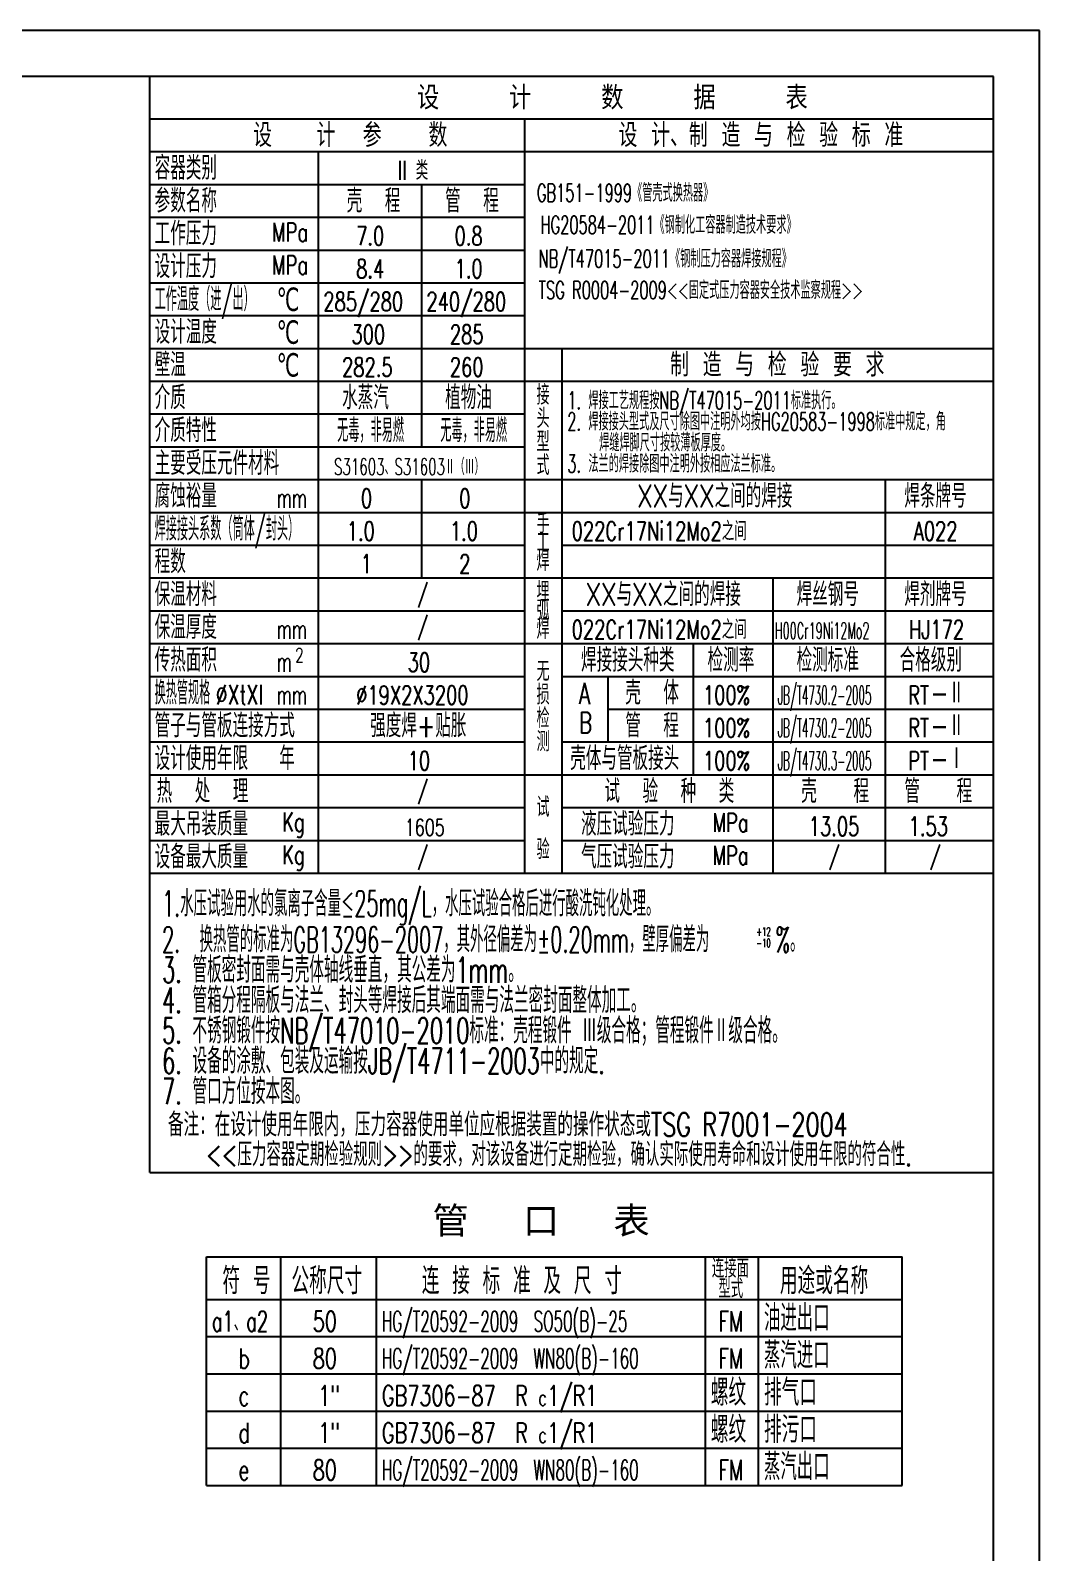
# Model space of a CAD drawing. Extents: x -330 to 591, y 748 to 1407.
# Drawn here: x 372.9 to 591.3, y 1077.6 to 1407.1 of the extents above; entities that cross this region are included whole.
import ezdxf

# ---------------------------------------------------------------- set-up
doc = ezdxf.new("R2010")
doc.units = 0
doc.header["$LTSCALE"] = 11
doc.header["$MEASUREMENT"] = 0
doc.layers.add('1', color=1, linetype='CONTINUOUS')
doc.styles.add('HZTXT', font='romans.shx', dxfattribs={"width": 0.7, "bigfont": 'hzj.shx'})
doc.styles.get("Standard").update_dxf_attribs({"font": 'SimSun.ttf', "width": 0.7})

msp = doc.modelspace()

# ---------------------------------------------------------------- linework, layer by layer
at = {"layer": '1', "color": 0}
for p, q in [((591.319001, 1407.050472), (-329.680999, 1407.050472)), ((591.319001, 748.050472), (591.319001, 1407.050472)), ((581.319001, 1397.050472), (-304.680999, 1397.050472)), ((398.745001, 1159.787913), (398.745001, 1397.050472)), ((581.319001, 758.050472), (581.319001, 1397.050472)), ((398.745001, 1387.921772), (581.319001, 1387.921772)), ((479.889001, 1224.619472), (479.889001, 1387.921772)), ((398.745001, 1380.821672), (581.319001, 1380.821672)), ((435.259801, 1224.619472), (435.259801, 1380.821672)), ((398.745001, 1373.721572), (479.889001, 1373.721572)), ((457.574401, 1316.920772), (457.574401, 1373.721572)), ((398.745001, 1366.621472), (479.889001, 1366.621472)), ((398.745001, 1359.521372), (479.889001, 1359.521372)), ((398.745001, 1352.421272), (479.889001, 1352.421272)), ((398.745001, 1345.321172), (479.889001, 1345.321172)), ((398.745001, 1338.221072), (581.319001, 1338.221072)), ((488.003401, 1224.619472), (488.003401, 1338.221072)), ((398.745001, 1331.120972), (581.319001, 1331.120972)), ((398.745001, 1324.020872), (479.889001, 1324.020872)), ((398.745001, 1316.920772), (479.889001, 1316.920772)), ((398.745001, 1309.820672), (581.319001, 1309.820672)), ((457.574401, 1288.520372), (457.574401, 1309.820672)), ((557.990101, 1224.619472), (557.990101, 1309.820672)), ((398.745001, 1302.720572), (581.319001, 1302.720572)), ((398.745001, 1295.620472), (479.889001, 1295.620472)), ((488.003401, 1295.620472), (581.319001, 1295.620472)), ((398.745001, 1288.520372), (581.319001, 1288.520372)), ((533.646901, 1224.619472), (533.646901, 1288.520372)), ((398.745001, 1281.420272), (479.889001, 1281.420272)), ((488.003401, 1281.420272), (581.319001, 1281.420272)), ((398.745001, 1274.320172), (581.319001, 1274.320172)), ((516.403801, 1246.103301), (516.403801, 1274.320172)), ((398.745001, 1267.220072), (479.889001, 1267.220072)), ((488.003401, 1267.220072), (581.319001, 1267.220072)), ((497.967537, 1253.019872), (497.967537, 1267.220072)), ((398.745001, 1260.119972), (479.889001, 1260.119972)), ((497.967537, 1260.119972), (581.319001, 1260.119972)), ((398.745001, 1253.019872), (479.889001, 1253.019872)), ((488.003401, 1253.019872), (581.319001, 1253.019872)), ((398.745001, 1245.919772), (581.319001, 1245.919772)), ((398.745001, 1238.819672), (479.889001, 1238.819672)), ((488.003401, 1238.819672), (581.319001, 1238.819672)), ((488.003401, 1238.819672), (581.319001, 1238.819672)), ((398.745001, 1231.719572), (479.889001, 1231.719572)), ((488.003401, 1231.719572), (581.319001, 1231.719572)), ((398.745001, 1224.619472), (581.319001, 1224.619472)), ((398.745001, 1159.787913), (581.319001, 1159.787913)), ((410.981418, 1092.087098), (410.981418, 1141.537098)), ((410.981418, 1141.537098), (561.560986, 1141.537098)), ((427.081418, 1092.087098), (427.081418, 1141.537098)), ((447.781418, 1092.087098), (447.781418, 1141.537098)), ((519.010986, 1092.087098), (519.010986, 1141.537098)), ((530.510986, 1092.087098), (530.510986, 1141.537098)), ((561.560986, 1092.087098), (561.560986, 1141.537098)), ((410.981418, 1132.337098), (561.560986, 1132.337098)), ((410.981418, 1124.287098), (561.560986, 1124.287098)), ((410.981418, 1116.237098), (561.560986, 1116.237098)), ((410.981418, 1108.187098), (561.560986, 1108.187098)), ((410.981418, 1100.137098), (561.560986, 1100.137098)), ((410.981418, 1092.087098), (561.560986, 1092.087098))]:
    msp.add_line(p, q, dxfattribs=at)

# ---------------------------------------------------------------- texts
at = {"layer": '1', "color": 0, "style": 'HZTXT'}
msp.add_text('设    计    数    据    表', height=5.0715, dxfattribs=at).set_placement((456.560101, 1389.950372))
for s, height, width, p in [('设   计  参   数', 5.0715, 0.85, (421.059601, 1381.835972)), ('设 计、制 造 与 检 验 标 准', 5.0715, 0.85, (500.175001, 1381.835972)), ('容器类别', 5.0715, 0.7, (399.759301, 1374.735872)), ('II 类', 4.0572, 0.7, (452.377418, 1374.735872)), ('GB151-1999《管壳式换热器》', 3.85434, 0.6, (482.500126, 1369.981688)), ('参数名称', 5.0715, 0.7, (399.759301, 1367.635772)), ('壳  程', 5.0715, 0.7, (441.345601, 1367.635772)), ('管  程', 5.0715, 0.7, (462.645901, 1367.635772)), ('工作压力', 5.0715, 0.7, (399.759301, 1360.535672)), ('MPa', 4.0572, 0.7, (425.170456, 1361.348848)), ('7.0', 4.0572, 0.7, (443.374201, 1360.535672)), ('0.8', 4.0572, 0.7, (464.674501, 1360.535672)), ('HG20584-2011《钢制化工容器制造技术要求》', 3.85434, 0.6, (483.294691, 1363.031792)), ('设计压力', 5.0715, 0.7, (399.759301, 1353.435572)), ('MPa', 4.0572, 0.7, (425.170456, 1354.248748)), ('NB/T47015-2011《钢制压力容器焊接规程》', 3.85434, 0.6, (482.890124, 1355.72677)), ('8.4', 4.0572, 0.7, (443.374201, 1353.435572)), ('1.0', 4.0572, 0.7, (464.674501, 1353.435572)), ('工作温度（进/出）', 5.0715, 0.5, (399.759301, 1346.335472)), ('℃', 5.0715, 0.7, (426.184756, 1346.323544)), ('285/280', 4.0572, 0.7, (436.274101, 1346.335472)), ('240/280', 4.0572, 0.7, (458.588701, 1346.335472)), ('TSG R0004-2009<<固定式压力容器安全技术监察规程>>', 3.85434, 0.6, (482.890124, 1348.917356)), ('设计温度', 5.0715, 0.7, (399.759301, 1339.235372)), ('℃', 5.0715, 0.7, (426.184756, 1339.223444)), ('300', 4.0572, 0.7, (442.359901, 1339.235372)), ('285', 4.0572, 0.7, (463.660201, 1339.235372)), ('制 造 与 检 验 要 求', 5.0715, 0.85, (511.332301, 1332.135272)), ('壁温', 5.0715, 0.7, (399.759301, 1332.135272)), ('℃', 5.0715, 0.7, (426.184756, 1332.123344)), ('282.5', 4.0572, 0.7, (440.331301, 1332.135272)), ('260', 4.0572, 0.7, (463.660201, 1332.135272)), ('介质', 5.0715, 0.7, (399.759301, 1325.035172)), ('水蒸汽', 5.0715, 0.7, (440.331301, 1325.035172)), ('植物油', 5.0715, 0.7, (462.645901, 1325.035172)), ('接', 4.26006, 0.7, (482.424751, 1326.049472)), ('1. 焊接工艺规程按NB/T47015-2011标准执行。', 3.85434, 0.6, (489.090552, 1325.035172)), ('头', 4.26006, 0.7, (482.424751, 1320.977972)), ('2. 焊接接头型式及尺寸除图中注明外均按HG20583-1998标准中规定，角', 3.85434, 0.6, (489.090552, 1320.470822)), ('介质特性', 5.0715, 0.7, (399.759301, 1317.935072)), ('无毒，非易燃', 5.0715, 0.5, (439.281716, 1317.935072)), ('无毒，非易燃', 5.0715, 0.5, (461.596316, 1317.935072)), ('型', 4.26006, 0.7, (482.424751, 1315.906472)), ('    焊缝焊脚尺寸按较薄板厚度。', 3.85434, 0.6, (489.090552, 1315.906472)), ('主要受压元件材料', 5.0715, 0.7, (399.759301, 1310.834972)), ('S31603、S31603Ⅱ（Ⅲ）', 3.55005, 0.6, (438.578162, 1310.834972)), ('式', 4.26006, 0.7, (482.424751, 1310.834972)), ('3. 法兰的焊接除图中注明外按相应法兰标准。', 3.85434, 0.6, (489.090552, 1311.342122)), ('腐蚀裕量', 5.0715, 0.7, (399.759301, 1303.734872)), ('ΧΧ与ΧΧ之间的焊接', 5.0715, 0.7, (504.232201, 1303.734872)), ('焊条牌号', 5.0715, 0.7, (562.047301, 1303.734872)), ('mm', 4.26006, 0.6, (426.184756, 1303.722944)), ('0', 4.0572, 0.7, (444.388501, 1303.734872)), ('0', 4.0572, 0.7, (465.688801, 1303.734872)), ('焊接接头系数（筒体/封头）', 5.0715, 0.5, (399.759301, 1296.634772)), ('手', 4.26006, 0.7, (482.424751, 1298.156222)), ('1.0', 4.0572, 0.7, (441.345601, 1296.634772)), ('1.0', 4.0572, 0.7, (463.660201, 1296.634772)), ('022Cr17Ni12Mo2之间', 4.0572, 0.7, (490.032001, 1296.634772)), ('A022', 4.0572, 0.7, (564.075901, 1296.634772)), ('程数', 5.0715, 0.7, (399.759301, 1289.534672)), ('工', 4.26006, 0.7, (482.424751, 1294.099022)), ('1', 4.0572, 0.7, (444.388501, 1289.534672)), ('2', 4.0572, 0.7, (465.688801, 1289.534672)), ('焊', 4.26006, 0.7, (482.424751, 1290.041822)), ('保温材料', 5.0715, 0.7, (399.759301, 1282.434572)), ('/', 3.6, 0.7, (456.629203, 1283.342918)), ('埋', 4.26006, 0.7, (482.424751, 1283.448872)), ('ΧΧ与ΧΧ之间的焊接', 5.0715, 0.7, (493.074901, 1282.434572)), ('焊丝钢号', 5.0715, 0.7, (538.718401, 1282.434572)), ('焊剂牌号', 5.0715, 0.7, (562.047301, 1282.434572)), ('弧', 4.26006, 0.7, (482.424751, 1279.391672)), ('保温厚度', 5.0715, 0.7, (399.759301, 1275.334472)), ('/', 3.6, 0.7, (456.629203, 1276.242818)), ('焊', 4.26006, 0.7, (482.424751, 1275.334472)), ('022Cr17Ni12Mo2之间', 4.0572, 0.7, (490.032001, 1275.334472)), ('H00Cr19Ni12Mo2', 3.55005, 0.5, (534.03392, 1275.334472)), ('HJ172', 4.0572, 0.7, (563.061601, 1275.334472)), ('mm', 4.26006, 0.6, (426.184756, 1275.322544)), ('传热面积', 5.0715, 0.7, (399.759301, 1268.234372)), ('2', 3.0429, 0.7, (430.188301, 1270.262972)), ('30', 4.0572, 0.7, (454.531501, 1268.234372)), ('焊接接头种类', 5.0715, 0.7, (492.060601, 1268.234372)), ('检测率', 5.0715, 0.7, (519.446701, 1268.234372)), ('检测标准', 5.0715, 0.7, (538.718401, 1268.234372)), ('合格级别', 5.0715, 0.7, (561.033001, 1268.234372)), ('m', 4.26006, 0.6, (426.184756, 1268.222444)), ('无', 4.26006, 0.7, (482.424751, 1266.205772)), ('换热管规格', 5.0715, 0.5, (399.759301, 1261.134272)), ('%%CXtXl', 4.26006, 0.7, (412.998856, 1261.122344)), ('损', 4.26006, 0.7, (482.424751, 1261.134272)), ('A', 4.56435, 0.7, (491.578939, 1261.227238)), ('壳  体', 5.0715, 0.7, (501.638001, 1261.134272)), ('JB/T4730.2-2005', 4.0572, 0.4, (534.661201, 1261.134272)), ('-Ⅱ', 5.0715, 0.7, (567.686131, 1261.134272)), ('mm', 4.26006, 0.6, (426.184756, 1261.122344)), ('%%C19X2X3200', 4.0572, 0.7, (443.374201, 1261.134272)), ('100%', 4.0572, 0.7, (518.432401, 1261.134272)), ('RT', 4.0572, 0.7, (562.86564, 1261.134272)), ('管子与管板连接方式', 5.0715, 0.7, (399.759301, 1254.034172)), ('强度焊+贴胀', 5.0715, 0.7, (446.417101, 1254.034172)), ('检', 4.26006, 0.7, (482.424751, 1256.062772)), ('B', 4.56435, 0.7, (491.578939, 1254.920817)), ('管  程', 5.0715, 0.7, (501.638001, 1254.034172)), ('JB/T4730.2-2005', 4.0572, 0.4, (534.661201, 1254.034172)), ('-Ⅱ', 5.0715, 0.7, (567.686131, 1254.034172)), ('测', 4.26006, 0.7, (482.424751, 1250.991272)), ('100%', 4.0572, 0.7, (518.432401, 1254.034172)), ('RT', 4.0572, 0.7, (562.86564, 1254.034172)), ('设计使用年限\u3000\u3000年', 5.0715, 0.7, (399.759301, 1246.934072)), ('壳体与管板接头', 5.0715, 0.7, (489.714255, 1246.934072)), ('10', 4.0572, 0.7, (454.531501, 1246.934072)), ('100%', 4.0572, 0.7, (518.432401, 1246.934072)), ('JB/T4730.3-2005', 4.0572, 0.4, (534.661201, 1246.934072)), ('PT', 4.0572, 0.7, (562.86564, 1246.934072)), ('-Ⅰ', 5.0715, 0.7, (567.686131, 1246.934072)), ('热  处  理', 5.0715, 0.7, (400.195793, 1239.833972)), ('/', 3.6, 0.7, (456.629203, 1240.742318)), ('试  验  种  类', 5.0715, 0.7, (497.132101, 1239.833972)), ('壳   程', 5.0715, 0.7, (539.732701, 1239.833972)), ('管   程', 5.0715, 0.7, (562.047301, 1239.833972)), ('试', 4.26006, 0.7, (482.424751, 1236.791072)), ('最大吊装质量', 5.0715, 0.7, (399.759301, 1232.733872)), ('Kg', 4.0572, 0.7, (427.35857, 1233.672525)), ('1605', 3.6, 0.7, (453.901627, 1232.733432)), ('液压试验压力', 5.0715, 0.7, (492.060601, 1232.733872)), ('MPa', 4.0572, 0.7, (520.514656, 1233.547048)), ('13.05', 4.0572, 0.7, (541.35232, 1232.733872)), ('1.53', 4.0572, 0.7, (562.971067, 1232.733872)), ('验', 4.26006, 0.7, (482.424751, 1227.662372)), ('设备最大质量', 5.0715, 0.7, (399.759301, 1225.633772)), ('Kg', 4.0572, 0.7, (427.35857, 1226.572425)), ('/', 3.6, 0.7, (456.629203, 1226.542118)), ('气压试验压力', 5.0715, 0.7, (492.060601, 1225.633772)), ('MPa', 4.0572, 0.7, (520.514656, 1226.446948)), ('/', 3.6, 0.7, (545.682915, 1226.542118)), ('/', 3.6, 0.7, (567.555754, 1226.542118)), ('1.水压试验用水的氯离子含量≤25mg/L，水压试验合格后进行酸洗钝化处理。', 5.5502496, 0.55, (401.377598, 1215.266021)), ('2.  换热管的标准为GB13296-2007，其外径偏差为%%P0.20mm，壁厚偏差为    %。', 5.5502496, 0.55, (401.377598, 1207.482188)), ('+12', 1.82574, 0.6, (530.023581, 1211.043355)), ('-10', 1.82574, 0.6, (530.023581, 1208.582834)), ('3. 管板密封面需与壳体轴线垂直，其公差为1mm。', 5.5502496, 0.6, (401.377598, 1200.909524)), ('4. 管箱分程隔板与法兰、封头等焊接后其端面需与法兰密封面整体加工。', 5.5502496, 0.6, (401.377598, 1194.33686)), ('5. 不锈钢锻件按NB/T47010-2010标准：壳程锻件 Ⅲ级合格；管程锻件Ⅱ级合格。', 5.5502496, 0.6, (401.377598, 1187.764196)), ('6. 设备的涂敷、包装及运输按JB/T4711-2003中的规定.', 5.5502496, 0.6, (401.377598, 1181.191532)), ('7. 管口方位按本图。', 5.5502496, 0.6, (401.377598, 1174.618868)), ('备注：在设计使用年限内，压力容器使用单位应根据装置的操作状态或TSG R7001-2004', 5.0715, 0.7, (402.640268, 1167.655969)), ('<<压力容器定期检验规则>>的要求，对该设备进行定期检验，确认实际使用寿命和设计使用年限的符合性.', 5.0715, 0.65, (410.903097, 1161.209182)), ('连接面', 4.025, 0.7, (520.398775, 1137.05587)), ('符 号', 5.75, 0.7, (414.431418, 1133.487098)), ('公称尺寸', 5.75, 0.7, (429.381418, 1133.487098)), ('连 接 标 准 及 尺 寸', 5.75, 0.7, (457.586355, 1133.487098)), ('型式', 4.025, 0.7, (521.807067, 1132.655692)), ('用途或名称', 5.75, 0.7, (535.110986, 1133.487098)), ('HG/T20592-2009  SO50(B)-25', 4.37, 0.55, (448.931418, 1125.437098)), ('油进出口', 5.75, 0.65, (531.660986, 1125.437098)), ('a1、a2', 4.37, 0.65, (412.131418, 1125.437098)), ('50', 4.37, 0.7, (433.981418, 1125.437098)), ('FM', 4.37, 0.68, (521.787779, 1125.437098)), ('蒸汽进口', 5.75, 0.65, (531.660986, 1117.387098)), ('b', 4.37, 0.7, (417.881418, 1117.387098)), ('80', 4.37, 0.7, (433.981418, 1117.387098)), ('HG/T20592-2009  WN80(B)-160', 4.37, 0.55, (448.931418, 1117.387098)), ('FM', 4.37, 0.68, (521.787779, 1117.387098)), ('GB7306-87  R  1/R1', 4.37, 0.7, (448.931418, 1109.337098)), ('螺纹', 5.75, 0.7, (520.160986, 1109.337098)), ('排气口', 5.75, 0.7, (531.660986, 1109.337098)), ('c', 4.37, 0.7, (417.881418, 1109.337098)), ('1"', 4.37, 0.7, (435.131418, 1109.337098)), ('c', 3.45, 0.7, (482.830399, 1109.342704)), ('螺纹', 5.75, 0.7, (520.160986, 1101.287098)), ('排污口', 5.75, 0.7, (531.660986, 1101.287098)), ('d', 4.37, 0.7, (417.881418, 1101.287098)), ('1"', 4.37, 0.7, (435.131418, 1101.287098)), ('GB7306-87  R  1/R1', 4.37, 0.7, (448.931418, 1101.287098)), ('c', 3.45, 0.7, (482.830399, 1101.292704)), ('80', 4.37, 0.7, (433.981418, 1093.237098)), ('HG/T20592-2009  WN80(B)-160', 4.37, 0.55, (448.931418, 1093.237098)), ('FM', 4.37, 0.68, (521.787779, 1093.237098)), ('蒸汽出口', 5.75, 0.65, (531.660986, 1093.237098)), ('e', 4.37, 0.7, (417.881418, 1093.237098))]:
    msp.add_text(s, height=height, dxfattribs=dict(at, width=width)).set_placement(p)
at = {"layer": '1', "color": 0}
msp.add_text('管   口   表', height=5.75, dxfattribs=at).set_placement((459.915274, 1146.556368))

doc.saveas('drawing.dxf')
